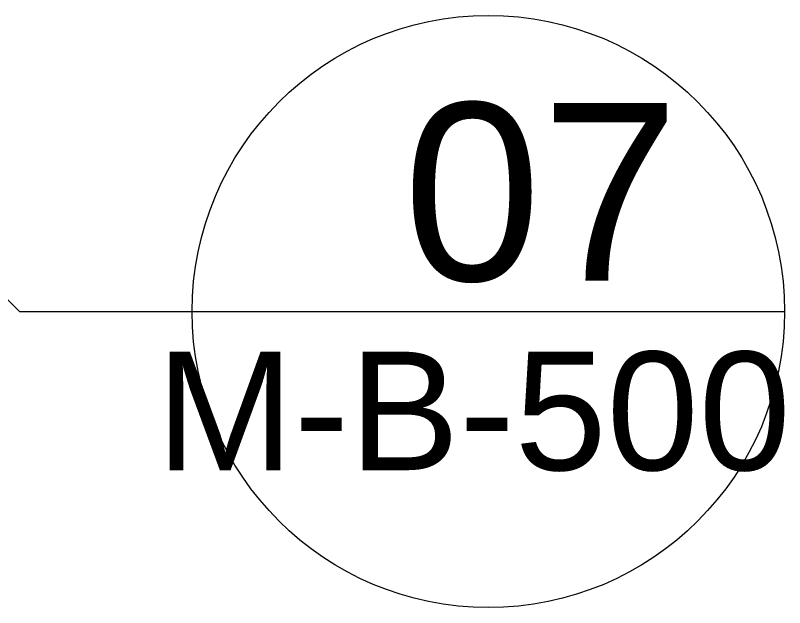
# Model space of a CAD drawing. Extents: x -2365 to 41970, y -230 to 8114.
# Drawn here: x 3470.5 to 3535.4, y 3218.1 to 3268.1 of the extents above; entities that cross this region are included whole.
import ezdxf
from ezdxf.enums import TextEntityAlignment as Align

# ---------------------------------------------------------------- set-up
doc = ezdxf.new("R2010")
doc.units = 0
doc.header["$LTSCALE"] = 25
doc.layers.get('0').update_dxf_attribs({"color": 9, "lineweight": 9})
doc.layers.add('21', color=9, linetype='Continuous', lineweight=9)
doc.styles.add('Arial', font='arial.ttf', dxfattribs={"height": 2.5})

# ---------------------------------------------------------------- blocks, each defined once
blk = doc.blocks.new('0_detailbox1')
blk.add_lwpolyline([(10.411, -2.5), (7.911, 0), (-5, 0)])
blk.add_circle((0, 0), 5)
at = {"style": 'Arial'}
blk.add_attdef('DETAYADI', text='', height=3, dxfattribs=at).set_placement((0, 0), align=Align.BOTTOM_CENTER)
blk.add_attdef('PAFTAADI', text='', height=2, dxfattribs=at).set_placement((0, -0.5), align=Align.TOP_CENTER)

msp = doc.modelspace()

# ---------------------------------------------------------------- block references
at = {"layer": '21'}
ref = msp.add_blockref('0_detailbox1', (3510.373, 3243.146), dxfattribs=dict(at, xscale=5, yscale=5, zscale=5, rotation=180))
ref.add_attrib('DETAYADI', '07', dxfattribs={"layer": '0', "height": 15, "style": 'Arial'}).set_placement((3514.834, 3241.251), align=Align.BOTTOM_CENTER)
ref.add_attrib('PAFTAADI', 'M-B-500', dxfattribs={"layer": '0', "height": 10, "style": 'Arial'}).set_placement((3509.111, 3239.751), align=Align.TOP_CENTER)

doc.saveas('drawing.dxf')
